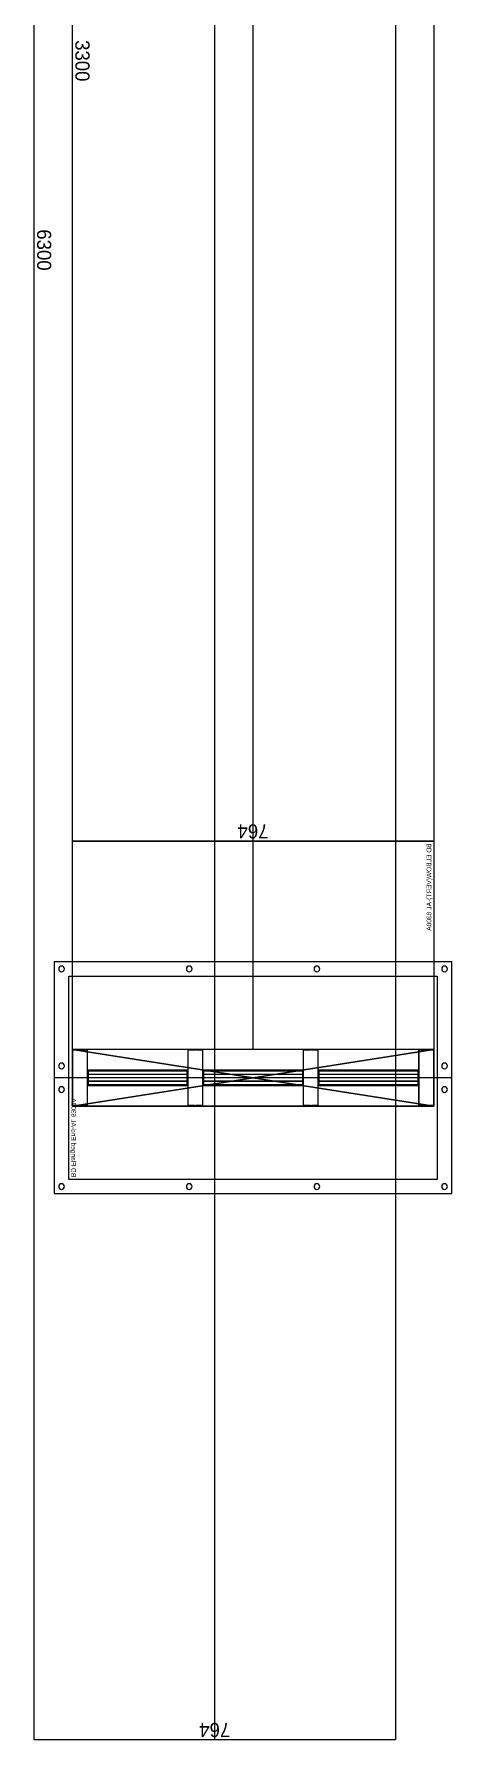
# Model space of a CAD drawing. Header units: millimetres. Extents: x 84228 to 374549, y -351975 to 847575.
# Drawn here: x 111046 to 111929, y -241595 to -237989 of the extents above; entities that cross this region are included whole.
import ezdxf
from ezdxf.enums import TextEntityAlignment as Align

# ---------------------------------------------------------------- set-up
doc = ezdxf.new("R2010")
doc.units = ezdxf.units.MM
doc.header["$LTSCALE"] = 150
doc.layers.get('Defpoints').update_dxf_attribs({"color": 150})
doc.layers.add('-----27 Bus Duct_LV_380-220V_LOAD BANK', color=7, linetype='Continuous')
doc.layers.add('-----27 Bus Duct_LV_380-220V_UT', color=41, linetype='Continuous')
doc.styles.add('ELEC', font='Dotum.ttf')
doc.styles.get("Standard").update_dxf_attribs({"font": 'Dotum.ttf'})
doc.dimstyles.new('전기통신참고용-치수', dxfattribs={"dimscale": 15, "dimtxt": 2, "dimasz": 0, "dimexe": 0, "dimexo": 0, "dimgap": 0.4, "dimtad": 4, "dimdec": 0, "dimzin": 0, "dimdsep": 46, "dimtxsty": 'Standard', "dimblk": 'NONE', "dimcen": 0, "dimse1": 1, "dimse2": 1, "dimsd1": 1, "dimsd2": 1, "dimclrd": 8, "dimclre": 8, "dimclrt": 8, "dimadec": 0, "dimazin": 0, "dimtfac": 1, "dimtdec": 0, "dimtix": 1, "dimtmove": 2, "dimatfit": 0, "dimldrblk": 'NONE', "dimfxl": 2, "dimtolj": 1, "dimtzin": 0, "dimarcsym": 0})

# ---------------------------------------------------------------- blocks, each defined once
blk = doc.blocks.new('*U5')
at = {"color": 0}
blk.add_line((0, 420.5), (0, -420.5), dxfattribs=at)
at = {"color": 1}
for p, q in [((60, 382), (-60, -382)), ((-60, 382), (60, -382))]:
    blk.add_line(p, q, dxfattribs=at)
at = {"color": 0}
for points in [[(245, -420.5), (-245, -420.5), (-245, 420.5), (245, 420.5)], [(-215, -389.5), (215, -389.5), (215, 389.5), (-215, 389.5)]]:
    blk.add_lwpolyline(points, close=True, dxfattribs=at)
at = {"color": 1}
blk.add_lwpolyline([(60, -382), (-60, -382), (-60, 382), (60, 382)], close=True, dxfattribs=at)
for points in [[(-60, 136, -0.4142136), (-58, 138), (-17.2, 138, 0.4142136), (-16.2, 139), (-16.2, 349, 0.4142136), (-17.2, 350), (-58, 350, -0.4142136), (-60, 352), (-60, 382, -0.4142136), (-59, 381), (-59, 352, 0.4142136), (-58, 351), (58, 351, 0.4142136), (59, 352), (59, 381, -0.4142136), (60, 382), (60, 352, -0.4142136), (58, 350), (17.2, 350, 0.4142136), (16.2, 349), (16.2, 139, 0.4142136), (17.2, 138), (58, 138, -0.4142136), (60, 136), (60, 124, -0.4142136), (59, 125), (59, 136, 0.4142136), (58, 137), (-58, 137, 0.4142136), (-59, 136), (-59, 125, -0.4142136), (-60, 124), (-60, 124), (-60, 124), (-60, 124)], [(-15.2, 139), (-15.2, 349, -0.4142136), (-14.2, 350), (14.2, 350, -0.4142136), (15.2, 349), (15.2, 139, -0.4142136), (14.2, 138), (-14.2, 138, -0.4142136)], [(-14.2, 140), (-14.2, 348, -0.4142136), (-13.2, 349), (-8.85, 349, -0.4142136), (-7.85, 348), (-7.85, 140, -0.4142136), (-8.85, 139), (-13.2, 139, -0.4142136)], [(-6.85, 140), (-6.85, 348, -0.4142136), (-5.85, 349), (-1.5, 349, -0.4142136), (-0.5, 348), (-0.5, 140, -0.4142136), (-1.5, 139), (-5.85, 139, -0.4142136)], [(0.5, 140), (0.5, 348, -0.4142136), (1.5, 349), (5.85, 349, -0.4142136), (6.85, 348), (6.85, 140, -0.4142136), (5.85, 139), (1.5, 139, -0.4142136)], [(7.85, 140), (7.85, 348, -0.4142136), (8.85, 349), (13.2, 349, -0.4142136), (14.2, 348), (14.2, 140, -0.4142136), (13.2, 139), (8.85, 139, -0.4142136)], [(-60, -108, -0.4142136), (-58, -106), (-17.2, -106, 0.4142136), (-16.2, -105), (-16.2, 105, 0.4142136), (-17.2, 106), (-58, 106, -0.4142136), (-60, 108), (-60, 122, -0.4142136), (-59, 121), (-59, 108, 0.4142136), (-58, 107), (58, 107, 0.4142136), (59, 108), (59, 121, -0.4142136), (60, 122), (60, 108, -0.4142136), (58, 106), (17.2, 106, 0.4142136), (16.2, 105), (16.2, -105, 0.4142136), (17.2, -106), (58, -106, -0.4142136), (60, -108), (60, -121, -0.4142136), (59, -120), (59, -108, 0.4142136), (58, -107), (-58, -107, 0.4142136), (-59, -108), (-59, -120, -0.4142136), (-60, -121), (-60, -121), (-60, -121), (-60, -121)], [(-15.2, -105), (-15.2, 105, -0.4142136), (-14.2, 106), (14.2, 106, -0.4142136), (15.2, 105), (15.2, -105, -0.4142136), (14.2, -106), (-14.2, -106, -0.4142136)], [(-14.2, -104), (-14.2, 104, -0.4142136), (-13.2, 105), (-8.85, 105, -0.4142136), (-7.85, 104), (-7.85, -104, -0.4142136), (-8.85, -105), (-13.2, -105, -0.4142136)], [(-6.85, -104), (-6.85, 104, -0.4142136), (-5.85, 105), (-1.5, 105, -0.4142136), (-0.5, 104), (-0.5, -104, -0.4142136), (-1.5, -105), (-5.85, -105, -0.4142136)], [(0.5, -104), (0.5, 104, -0.4142136), (1.5, 105), (5.85, 105, -0.4142136), (6.85, 104), (6.85, -104, -0.4142136), (5.85, -105), (1.5, -105, -0.4142136)], [(7.85, -104), (7.85, 104, -0.4142136), (8.85, 105), (13.2, 105, -0.4142136), (14.2, 104), (14.2, -104, -0.4142136), (13.2, -105), (8.85, -105, -0.4142136)], [(-60, -352, -0.4142136), (-58, -350), (-17.2, -350, 0.4142136), (-16.2, -349), (-16.2, -139, 0.4142136), (-17.2, -138), (-58, -138, -0.4142136), (-60, -136), (-60, -123, -0.4142136), (-59, -124), (-59, -136, 0.4142136), (-58, -137), (58, -137, 0.4142136), (59, -136), (59, -124, -0.4142136), (60, -123), (60, -136, -0.4142136), (58, -138), (17.2, -138, 0.4142136), (16.2, -139), (16.2, -349, 0.4142136), (17.2, -350), (58, -350, -0.4142136), (60, -352), (60, -382, -0.4142136), (59, -381), (59, -352, 0.4142136), (58, -351), (-58, -351, 0.4142136), (-59, -352), (-59, -381, -0.4142136), (-60, -382), (-60, -382), (-60, -382), (-60, -382)], [(-15.2, -349), (-15.2, -139, -0.4142136), (-14.2, -138), (14.2, -138, -0.4142136), (15.2, -139), (15.2, -349, -0.4142136), (14.2, -350), (-14.2, -350, -0.4142136)], [(-14.2, -348), (-14.2, -140, -0.4142136), (-13.2, -139), (-8.85, -139, -0.4142136), (-7.85, -140), (-7.85, -348, -0.4142136), (-8.85, -349), (-13.2, -349, -0.4142136)], [(-6.85, -348), (-6.85, -140, -0.4142136), (-5.85, -139), (-1.5, -139, -0.4142136), (-0.5, -140), (-0.5, -348, -0.4142136), (-1.5, -349), (-5.85, -349, -0.4142136)], [(0.5, -348), (0.5, -140, -0.4142136), (1.5, -139), (5.85, -139, -0.4142136), (6.85, -140), (6.85, -348, -0.4142136), (5.85, -349), (1.5, -349, -0.4142136)], [(7.85, -348), (7.85, -140, -0.4142136), (8.85, -139), (13.2, -139, -0.4142136), (14.2, -140), (14.2, -348, -0.4142136), (13.2, -349), (8.85, -349, -0.4142136)]]:
    blk.add_lwpolyline(points, format="xyb", close=True, dxfattribs=at)
at = {"color": 0}
for centre in [(-230, 405), (-25, 405), (25, 405), (230, 405), (-230, 135), (230, 135), (-230, -135), (230, -135), (-230, -405), (-25, -405), (25, -405), (230, -405)]:
    blk.add_circle(centre, 6, dxfattribs=at)
at = {"color": 0, "style": 'ELEC'}
blk.add_text('BD Flanged End-AL 6300A', height=10, dxfattribs=at).set_placement((-210, -379.5), align=Align.MIDDLE_LEFT)
blk = doc.blocks.new('*D482')
at = {"layer": 'Defpoints', "color": 0, "transparency": 16777216}
for p in [(0, 12840.2), (764, 12840.2), (764, 12840.2)]:
    blk.add_point(p, dxfattribs=at)
at = {"color": 0, "transparency": 16777216, "insert": (382, 12819.2), "char_height": 30, "attachment_point": 5}
blk.add_mtext('\\A1;{\\C0;764}', dxfattribs=at)
blk = doc.blocks.new('_None')
blk = doc.blocks.new('*D483')
at = {"layer": 'Defpoints', "color": 0, "transparency": 16777216}
for p in [(764, 12840.2), (764, 12840.2), (764, 9540.2)]:
    blk.add_point(p, dxfattribs=at)
at = {"color": 0, "transparency": 16777216, "insert": (743, 11190.2), "char_height": 30, "attachment_point": 5, "rotation": 90}
blk.add_mtext('\\A1;{\\C0;3300}', dxfattribs=at)
blk = doc.blocks.new('*D484')
at = {"layer": 'Defpoints', "color": 0, "transparency": 16777216}
for p in [(0, 9540.2), (764, 9540.2), (764, 9540.2)]:
    blk.add_point(p, dxfattribs=at)
at = {"color": 0, "transparency": 16777216, "insert": (382, 9561.3), "char_height": 30, "attachment_point": 5}
blk.add_mtext('\\A1;{\\C0;764}', dxfattribs=at)
blk = doc.blocks.new('*U7')
at = {"color": 1}
for p, q in [((340, 382), (220, -382)), ((220, 382), (340, -382))]:
    blk.add_line(p, q, dxfattribs=at)
at = {"color": 0}
blk.add_lwpolyline([(-220, -382), (220, -382), (220, 382), (-220, 382)], close=True, dxfattribs=at)
blk.add_lwpolyline([(220, -382), (340, -382), (340, 382), (220, 382)], dxfattribs=at)
at = {"color": 1}
for points in [[(220, 136, -0.4142136), (222, 138), (262.8, 138, 0.4142136), (263.8, 139), (263.8, 349, 0.4142136), (262.8, 350), (222, 350, -0.4142136), (220, 352), (220, 382, -0.4142136), (221, 381), (221, 352, 0.4142136), (222, 351), (338, 351, 0.4142136), (339, 352), (339, 381, -0.4142136), (340, 382), (340, 352, -0.4142136), (338, 350), (297.2, 350, 0.4142136), (296.2, 349), (296.2, 139, 0.4142136), (297.2, 138), (338, 138, -0.4142136), (340, 136), (340, 124, -0.4142136), (339, 125), (339, 136, 0.4142136), (338, 137), (222, 137, 0.4142136), (221, 136), (221, 125, -0.4142136), (220, 124), (220, 124), (220, 124), (220, 124)], [(264.8, 139), (264.8, 349, -0.4142136), (265.8, 350), (294.2, 350, -0.4142136), (295.2, 349), (295.2, 139, -0.4142136), (294.2, 138), (265.8, 138, -0.4142136)], [(265.8, 140), (265.8, 348, -0.4142136), (266.8, 349), (271.15, 349, -0.4142136), (272.15, 348), (272.15, 140, -0.4142136), (271.15, 139), (266.8, 139, -0.4142136)], [(273.15, 140), (273.15, 348, -0.4142136), (274.15, 349), (278.5, 349, -0.4142136), (279.5, 348), (279.5, 140, -0.4142136), (278.5, 139), (274.15, 139, -0.4142136)], [(280.5, 140), (280.5, 348, -0.4142136), (281.5, 349), (285.85, 349, -0.4142136), (286.85, 348), (286.85, 140, -0.4142136), (285.85, 139), (281.5, 139, -0.4142136)], [(287.85, 140), (287.85, 348, -0.4142136), (288.85, 349), (293.2, 349, -0.4142136), (294.2, 348), (294.2, 140, -0.4142136), (293.2, 139), (288.85, 139, -0.4142136)], [(220, -108, -0.4142136), (222, -106), (262.8, -106, 0.4142136), (263.8, -105), (263.8, 105, 0.4142136), (262.8, 106), (222, 106, -0.4142136), (220, 108), (220, 122, -0.4142136), (221, 121), (221, 108, 0.4142136), (222, 107), (338, 107, 0.4142136), (339, 108), (339, 121, -0.4142136), (340, 122), (340, 108, -0.4142136), (338, 106), (297.2, 106, 0.4142136), (296.2, 105), (296.2, -105, 0.4142136), (297.2, -106), (338, -106, -0.4142136), (340, -108), (340, -121, -0.4142136), (339, -120), (339, -108, 0.4142136), (338, -107), (222, -107, 0.4142136), (221, -108), (221, -120, -0.4142136), (220, -121), (220, -121), (220, -121), (220, -121)], [(264.8, -105), (264.8, 105, -0.4142136), (265.8, 106), (294.2, 106, -0.4142136), (295.2, 105), (295.2, -105, -0.4142136), (294.2, -106), (265.8, -106, -0.4142136)], [(265.8, -104), (265.8, 104, -0.4142136), (266.8, 105), (271.15, 105, -0.4142136), (272.15, 104), (272.15, -104, -0.4142136), (271.15, -105), (266.8, -105, -0.4142136)], [(273.15, -104), (273.15, 104, -0.4142136), (274.15, 105), (278.5, 105, -0.4142136), (279.5, 104), (279.5, -104, -0.4142136), (278.5, -105), (274.15, -105, -0.4142136)], [(280.5, -104), (280.5, 104, -0.4142136), (281.5, 105), (285.85, 105, -0.4142136), (286.85, 104), (286.85, -104, -0.4142136), (285.85, -105), (281.5, -105, -0.4142136)], [(287.85, -104), (287.85, 104, -0.4142136), (288.85, 105), (293.2, 105, -0.4142136), (294.2, 104), (294.2, -104, -0.4142136), (293.2, -105), (288.85, -105, -0.4142136)], [(220, -352, -0.4142136), (222, -350), (262.8, -350, 0.4142136), (263.8, -349), (263.8, -139, 0.4142136), (262.8, -138), (222, -138, -0.4142136), (220, -136), (220, -123, -0.4142136), (221, -124), (221, -136, 0.4142136), (222, -137), (338, -137, 0.4142136), (339, -136), (339, -124, -0.4142136), (340, -123), (340, -136, -0.4142136), (338, -138), (297.2, -138, 0.4142136), (296.2, -139), (296.2, -349, 0.4142136), (297.2, -350), (338, -350, -0.4142136), (340, -352), (340, -382, -0.4142136), (339, -381), (339, -352, 0.4142136), (338, -351), (222, -351, 0.4142136), (221, -352), (221, -381, -0.4142136), (220, -382), (220, -382), (220, -382), (220, -382)], [(264.8, -349), (264.8, -139, -0.4142136), (265.8, -138), (294.2, -138, -0.4142136), (295.2, -139), (295.2, -349, -0.4142136), (294.2, -350), (265.8, -350, -0.4142136)], [(265.8, -348), (265.8, -140, -0.4142136), (266.8, -139), (271.15, -139, -0.4142136), (272.15, -140), (272.15, -348, -0.4142136), (271.15, -349), (266.8, -349, -0.4142136)], [(273.15, -348), (273.15, -140, -0.4142136), (274.15, -139), (278.5, -139, -0.4142136), (279.5, -140), (279.5, -348, -0.4142136), (278.5, -349), (274.15, -349, -0.4142136)], [(280.5, -348), (280.5, -140, -0.4142136), (281.5, -139), (285.85, -139, -0.4142136), (286.85, -140), (286.85, -348, -0.4142136), (285.85, -349), (281.5, -349, -0.4142136)], [(287.85, -348), (287.85, -140, -0.4142136), (288.85, -139), (293.2, -139, -0.4142136), (294.2, -140), (294.2, -348, -0.4142136), (293.2, -349), (288.85, -349, -0.4142136)]]:
    blk.add_lwpolyline(points, format="xyb", close=True, dxfattribs=at)
blk.add_lwpolyline([(220, 0), (-220, 0)], dxfattribs=at)
at = {"color": 0, "style": 'ELEC'}
blk.add_text('BD ELBOW(VERT)-AL 6300A', height=10, dxfattribs=at).set_placement((-215, -372), align=Align.MIDDLE_LEFT)
blk = doc.blocks.new('*D638')
at = {"layer": 'Defpoints', "color": 0, "transparency": 16777216}
for p in [(0, 9235), (764, 9235), (764, 9235)]:
    blk.add_point(p, dxfattribs=at)
at = {"color": 0, "transparency": 16777216, "insert": (382, 9214), "char_height": 30, "attachment_point": 5}
blk.add_mtext('\\A1;{\\C0;764}', dxfattribs=at)
blk = doc.blocks.new('*D639')
at = {"layer": 'Defpoints', "color": 0, "transparency": 16777216}
for p in [(764, 9235), (764, 9235), (764, 2935)]:
    blk.add_point(p, dxfattribs=at)
at = {"color": 0, "transparency": 16777216, "insert": (743, 6085), "char_height": 30, "attachment_point": 5, "rotation": 90}
blk.add_mtext('\\A1;{\\C0;6300}', dxfattribs=at)
blk = doc.blocks.new('*D640')
at = {"layer": 'Defpoints', "color": 0, "transparency": 16777216}
for p in [(0, 2935), (764, 2935), (764, 2935)]:
    blk.add_point(p, dxfattribs=at)
at = {"color": 0, "transparency": 16777216, "insert": (382, 2956.1), "char_height": 30, "attachment_point": 5}
blk.add_mtext('\\A1;{\\C0;764}', dxfattribs=at)
blk = doc.blocks.new('*U481')
at = {"color": 1}
blk.add_line((382, 12840.2), (382, 9540.2), dxfattribs=at)
at = {"color": 0}
blk.add_lwpolyline([(764, 9540.2), (0, 9540.2), (0, 12840.2), (764, 12840.2)], close=True, dxfattribs=at)
for base, p1, p2, override, picture, middle in [((764, 12840.2), (0, 12840.2), (764, 12840.2), {"dimtxsty": 'Standard', "dimclrd": 0, "dimclre": 0, "dimclrt": 0}, '*D482', (382, 12819.2)), ((764, 9540.2), (0, 9540.2), (764, 9540.2), {"dimtad": 1, "dimtxsty": 'Standard', "dimclrd": 0, "dimclre": 0, "dimclrt": 0}, '*D484', (382, 9561.3))]:
    dim = blk.add_linear_dim(base=base, p1=p1, p2=p2, text='{\\C0;<>}', dimstyle='전기통신참고용-치수', override=override, dxfattribs=at)
    dim.commit()
    dim.dimension.update_dxf_attribs({"geometry": picture, "text_midpoint": middle})
dim = blk.add_linear_dim(base=(764, 12840.2), p1=(764, 9540.2), p2=(764, 12840.2), angle=90, text='{\\C0;<>}', dimstyle='전기통신참고용-치수', override={"dimtad": 1, "dimtxsty": 'Standard', "dimclrd": 0, "dimclre": 0, "dimclrt": 0}, dxfattribs=at)
dim.commit()
dim.dimension.update_dxf_attribs({"geometry": '*D483', "text_midpoint": (743, 11190.2)})
blk = doc.blocks.new('*U637')
at = {"color": 1}
blk.add_line((382, 9235), (382, 2935), dxfattribs=at)
at = {"color": 0}
blk.add_lwpolyline([(764, 2935), (0, 2935), (0, 9235), (764, 9235)], close=True, dxfattribs=at)
for base, p1, p2, override, picture, middle in [((764, 9235), (0, 9235), (764, 9235), {"dimtxsty": 'Standard', "dimclrd": 0, "dimclre": 0, "dimclrt": 0}, '*D638', (382, 9214)), ((764, 2935), (0, 2935), (764, 2935), {"dimtad": 1, "dimtxsty": 'Standard', "dimclrd": 0, "dimclre": 0, "dimclrt": 0}, '*D640', (382, 2956.1))]:
    dim = blk.add_linear_dim(base=base, p1=p1, p2=p2, text='{\\C0;<>}', dimstyle='전기통신참고용-치수', override=override, dxfattribs=at)
    dim.commit()
    dim.dimension.update_dxf_attribs({"geometry": picture, "text_midpoint": middle})
dim = blk.add_linear_dim(base=(764, 9235), p1=(764, 2935), p2=(764, 9235), angle=90, text='{\\C0;<>}', dimstyle='전기통신참고용-치수', override={"dimtad": 1, "dimtxsty": 'Standard', "dimclrd": 0, "dimclre": 0, "dimclrt": 0}, dxfattribs=at)
dim.commit()
dim.dimension.update_dxf_attribs({"geometry": '*D639', "text_midpoint": (743, 6085)})

msp = doc.modelspace()

# ---------------------------------------------------------------- block references
at = {"layer": '-----27 Bus Duct_LV_380-220V_LOAD BANK', "rotation": 180}
msp.add_blockref('*U481', (111890.6, -226854.7), dxfattribs=at)
at = {"layer": '-----27 Bus Duct_LV_380-220V_LOAD BANK', "xscale": -1}
for name, p, rotation in [('*U7', (111508.6, -239915), 90), ('*U5', (111508.6, -240195), 270)]:
    msp.add_blockref(name, p, dxfattribs=dict(at, rotation=rotation))
at = {"layer": '-----27 Bus Duct_LV_380-220V_UT', "rotation": 180}
msp.add_blockref('*U637', (111809.6, -232359.9), dxfattribs=at)

doc.saveas('drawing.dxf')
